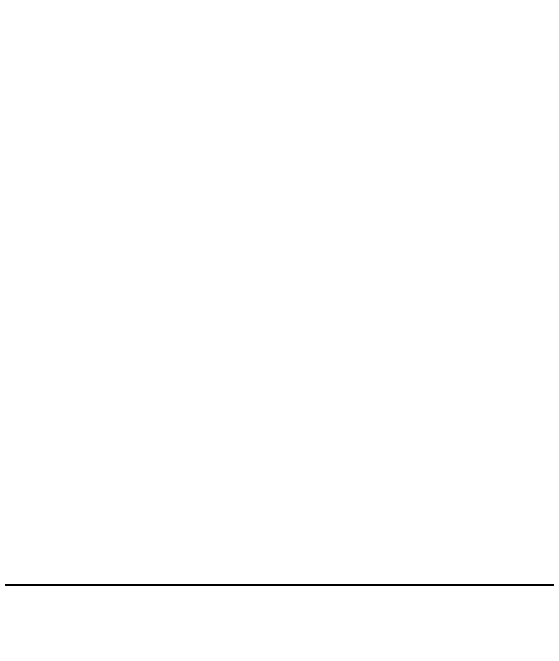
# Model space of a CAD drawing. Header units: millimetres. Extents: x 10 to 584, y 10 to 410.
# Drawn here: x 86.98 to 94.5, y 294.95 to 303.91 of the extents above; entities that cross this region are included whole.
import ezdxf

# ---------------------------------------------------------------- set-up
doc = ezdxf.new("R2010")
doc.units = ezdxf.units.MM
doc.layers.add('2', color=1, linetype='Continuous')
doc.styles.add('SLDTEXTSTYLE0', font='TXT', dxfattribs={"width": 0.7})
doc.dimstyles.new('SLDDIMSTYLE0', dxfattribs={"dimtxt": 3.5, "dimasz": 3.5, "dimexe": 0, "dimexo": 0.0625, "dimgap": 0.875, "dimtad": 1, "dimlfac": 15, "dimrnd": 1e-09, "dimzin": 12, "dimdsep": 46, "dimtxsty": 'SLDTEXTSTYLE0', "dimsah": 1, "dimcen": 0.09, "dimadec": 0, "dimazin": 3, "dimtfac": 1, "dimtofl": 0, "dimtmove": 0, "dimatfit": 3, "dimfxl": 0, "dimfrac": 2, "dimtolj": 1, "dimtzin": 12, "dimarcsym": 0})

# ---------------------------------------------------------------- blocks, each defined once
blk = doc.blocks.new('_D')
at = {"layer": '2', "color": 1}
for p, q in [((167.5018, 346.7783), (43.5018, 346.7783)), ((44.5018, 346.7783), (44.5018, 225.845)), ((181.5762, 225.845), (43.5018, 225.845))]:
    blk.add_line(p, q, dxfattribs=at)
for points in [[(44.5018, 346.7783), (43.9634, 343.2783), (45.0403, 343.2783)], [(44.5018, 225.845), (45.0403, 229.345), (43.9634, 229.345)]]:
    blk.add_solid(points, dxfattribs=at)
at = {"layer": '2', "color": 1, "insert": (39.9901, 278.6627), "char_height": 3.5, "attachment_point": 1, "rotation": 90, "style": 'SLDTEXTSTYLE0'}
blk.add_mtext('1814', dxfattribs=at)

msp = doc.modelspace()

# ---------------------------------------------------------------- linework, layer by layer
at = {"color": 7, "linetype": 'Continuous', "lineweight": 25}
msp.add_line((85.80183, 295.84498), (102.46849, 295.84498), dxfattribs=at)

# ---------------------------------------------------------------- dimensions: what is measured, and where the dimension line sits
at = {"layer": '2', "color": 1}
dim = msp.add_linear_dim(base=(44.50183, 225.84498), p1=(168.50183, 346.77832), p2=(182.57616, 225.84498), angle=90, dimstyle='SLDDIMSTYLE0', dxfattribs=at)
dim.commit()
dim.dimension.update_dxf_attribs({"geometry": '_D', "text_midpoint": (44.50183, 284.48628), "dimtype": 160})

doc.saveas('drawing.dxf')
